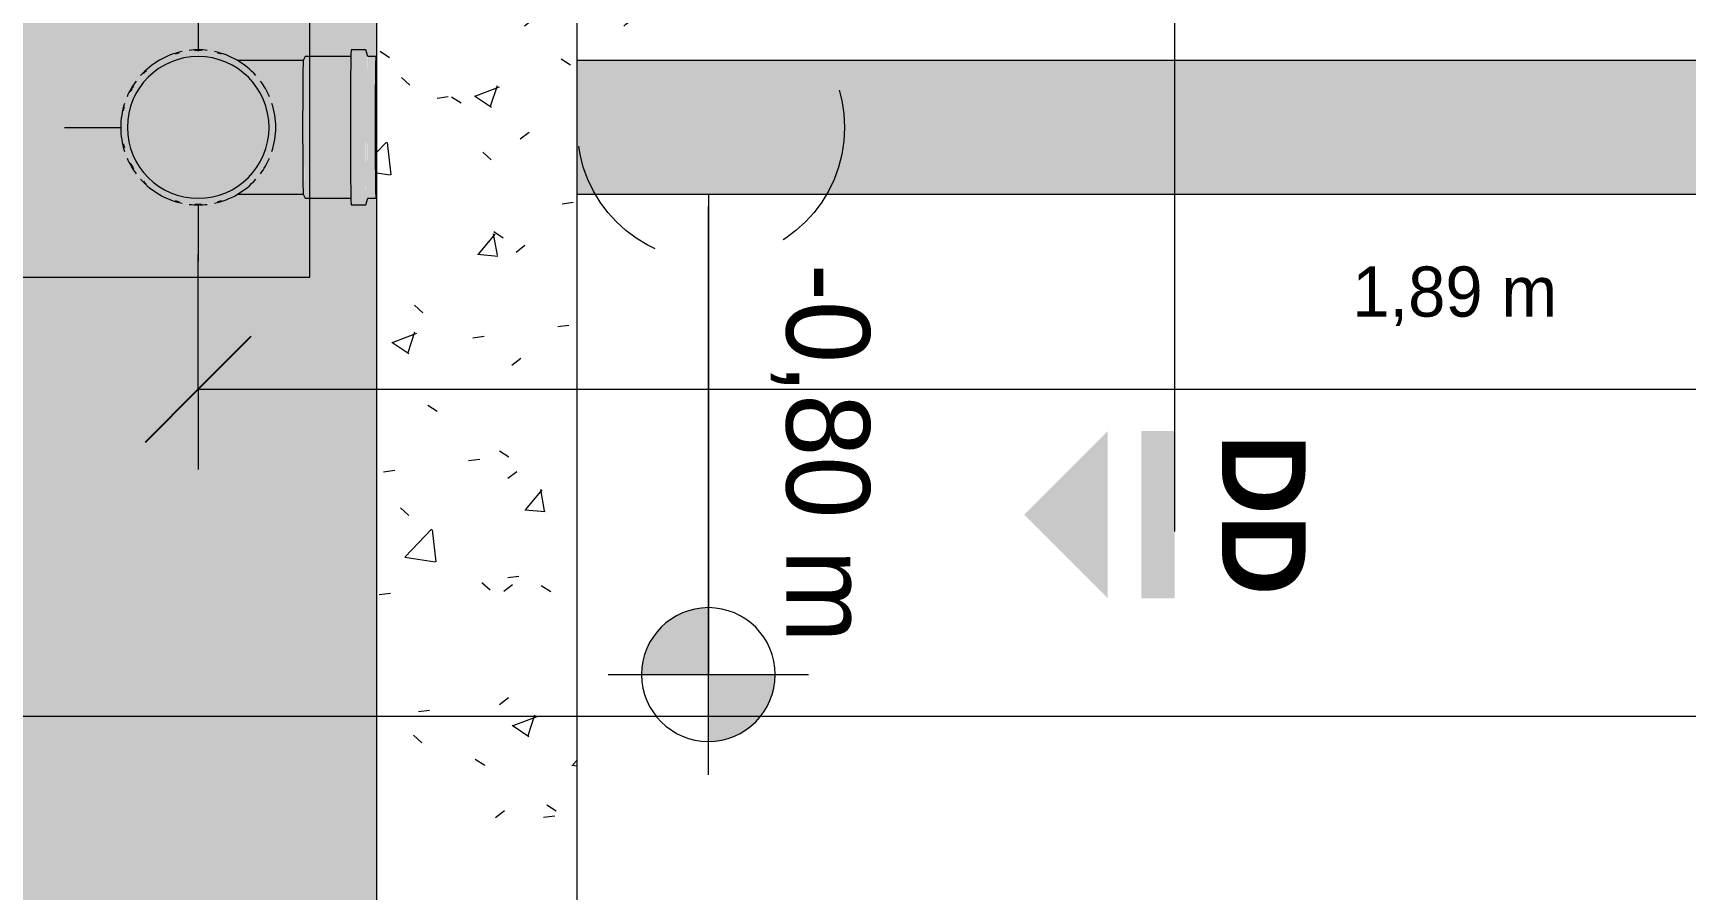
# Model space of a CAD drawing. Header units: metres. Extents: x 1.1 to 88.1, y -3.7 to 23.8.
# Drawn here: x 23.866 to 25.103, y 18.938 to 19.579 of the extents above; entities that cross this region are included whole.
import ezdxf

# ---------------------------------------------------------------- set-up
doc = ezdxf.new("R2010")
doc.units = ezdxf.units.M
doc.linetypes.add('Projeção', pattern=[0.003969, 0.002381, -0.001587])
doc.layers.add('1095_ARQ_BASE_dwg', color=7, linetype='Continuous', lineweight=5, true_color=0x767676)
doc.layers.add('A-FLOR', color=7, linetype='Continuous', lineweight=9, true_color=0x007f00)
for name, color, linetype, lineweight in [('A-ANNO-DIMS', 7, 'Continuous', 5), ('A-ANNO-DIMS-25', 7, 'Continuous', 5), ('A-DETL', 7, 'Continuous', 5), ('A-DETL-GENF', 7, 'Continuous', 5), ('A-FLOR-OVHD', 7, 'Projeção', 5), ('G-ANNO-DIMS', 7, 'Continuous', 5), ('G-ANNO-SYMB', 7, 'Continuous', 5), ('G-ANNO-TEXT', 7, 'Continuous', 5), ('KIRYA - PISO', 7, 'Continuous', 5), ('M-PIPE-PATT', 7, 'Continuous', 5), ('P-PIPE', 7, 'Continuous', 5), ('P-PIPE-CNTR', 7, 'Continuous', 5)]:
    doc.layers.add(name, color=color, linetype=linetype, lineweight=lineweight)
doc.styles.add('Century Gothic_3', font='GOTHIC.TTF', dxfattribs={"height": 0.0375})
doc.styles.add('Century Gothic_4', font='GOTHIC.TTF', dxfattribs={"height": 0.0625})
doc.styles.add('Century Gothic_B_2', font='GOTHICB.TTF', dxfattribs={"height": 0.0625})
doc.dimstyles.new('Setores_1_5', dxfattribs={"dimscale": 0.3048, "dimtxt": 0.039156, "dimasz": 0.260417, "dimexe": 0.19685, "dimexo": 0.123031, "dimgap": 0.143537, "dimtad": 1, "dimrnd": 0.01, "dimzin": 0, "dimdsep": 46, "dimtxsty": 'Century Gothic_3', "dimblk1": 'OBLIQUE', "dimblk2": 'OBLIQUE', "dimsah": 1, "dimcen": 0.09, "dimazin": 0, "dimtfac": 1, "dimtdec": 4, "dimtix": 1, "dimtmove": 0, "dimatfit": 3, "dimfxl": 1, "dimtvp": 1, "dimtolj": 1, "dimtzin": 0, "dimarcsym": 2})

# ---------------------------------------------------------------- blocks, each defined once
blk = doc.blocks.new('1095_ARQ_BASE_dwg-4006143-TÉRREO')
at = {"layer": 'KIRYA - PISO', "color": 253, "true_color": 0xaaaaaa}
for radius, end in [(6, 72.10018), (5, 78.1411), (4, 88.109)]:
    blk.add_arc((16.8653, 13.8485), radius, 360, end, dxfattribs=at)
blk = doc.blocks.new('Luva Simples para Conexão - Serie Normal - Esgoto - MEP - Tigre - Standard-V13-TÉRREO')
at = {"layer": 'P-PIPE', "true_color": 0xf5ebeb}
blk.add_hatch(color=7, dxfattribs=at).paths.add_polyline_path([(16.3155, 19.5601), (16.3152, 19.5602), (16.3137, 19.5603)])
at = {"layer": 'P-PIPE'}
for radius, start, end in [(0.0574, 87.4599, 92.5365), (0.0574, 104.4776, 107.5868), (0.0574, 72.4236, 75.5176), (0.0574, 132.4201, 135.5192), (0.0575, 147.4611, 152.5377), (0.0575, 164.5962, 167.5834), (0.0574, 192.4166, 195.5208), (0.0574, 207.4623, 212.5389), (0.0575, 224.4808, 227.5799), (0.0574, 252.4132, 255.5224), (0.0574, 284.4824, 287.5764), (0.0575, 267.4635, 272.5401)]:
    blk.add_arc((16.3045, 19.5086), radius, start, end, dxfattribs=at)
blk = doc.blocks.new('Corte - Padrão-73413-TÉRREO')
at = {"layer": 'G-ANNO-SYMB'}
for points in [[(0.0005, 0.0045), (0.003, 0.002), (-0.002, 0.002)], [(-0.002, 0.001), (0.003, 0.001), (0.003, 0), (-0.002, 0)]]:
    blk.add_hatch(color=256, dxfattribs=at).paths.add_polyline_path(points)
blk = doc.blocks.new('DIMBLOCK19-TÉRREO')
at = {"layer": 'A-ANNO-DIMS-25'}
for p, q in [((23.9899, 19.3128), (23.9899, 19.4136)), ((25.8821, 19.3128), (25.8821, 19.4136)), ((23.9899, 19.3128), (25.8821, 19.3128)), ((23.9899, 19.3128), (23.9899, 19.2528)), ((25.8821, 19.3128), (25.8821, 19.2528))]:
    blk.add_line(p, q, dxfattribs=at)
at = {"layer": 'A-ANNO-DIMS-25', "lineweight": 25}
for p, q in [((23.9899, 19.3128), (24.0295, 19.3525)), ((25.8821, 19.3128), (25.9217, 19.3525)), ((23.9899, 19.3128), (23.9502, 19.2731)), ((25.8821, 19.3128), (25.8424, 19.2731))]:
    blk.add_line(p, q, dxfattribs=at)
at = {"layer": 'A-ANNO-DIMS-25', "color": 0, "insert": (24.8533, 19.4046), "char_height": 0.0375, "width": 0.198392, "attachment_point": 1, "line_spacing_factor": 0.984502, "style": 'Century Gothic_3'}
blk.add_mtext('1,89 m', dxfattribs=at)
blk = doc.blocks.new('_Oblique')
at = {"color": 0, "linetype": 'ByBlock', "lineweight": -2}
blk.add_line((-0.5, -0.5), (0.5, 0.5), dxfattribs=at)
blk = doc.blocks.new('Elevações de ponto - Padrão-77235-TÉRREO')
at = {"layer": 'G-ANNO-DIMS', "true_color": 0xff0000}
h = blk.add_hatch(color=1, dxfattribs=at)
edge = h.paths.add_edge_path()
edge.add_line((0, 0), (-0.002, 0))
edge.add_arc((0, 0), 0.002, 90, 180, ccw=False)
edge.add_line((0, 0.002), (0, 0))
h = blk.add_hatch(color=1, dxfattribs=at)
edge = h.paths.add_edge_path()
edge.add_line((0, 0), (0.002, 0))
edge.add_arc((0, 0), 0.002, 270, 360, ccw=False)
edge.add_line((0, -0.002), (0, 0))
at = {"layer": 'G-ANNO-DIMS'}
for p, q in [((0, -0.003), (0, 0.003)), ((-0.003, 0), (0.014, 0))]:
    blk.add_line(p, q, dxfattribs=at)
blk.add_circle((0, 0), 0.002, dxfattribs=at)

msp = doc.modelspace()

# ---------------------------------------------------------------- hatches: boundary and pattern name
at = {"layer": 'A-DETL-GENF', "true_color": 0xc0c0c0}
h = msp.add_hatch(dxfattribs=at)
h.set_pattern_fill('FP_4', color=9, style=0, pattern_type=2)
h.set_pattern_definition([(50, (10.94236, 38.807), (0.1821895, -0.01593795), [0.01905, -0.20955]), (355, (10.94236, 38.807), (-0.0352423, 0.1910586), [0.01524, -0.16764]), (100.451, (10.95736, 38.806), (0.146942, 0.1751196), [0.01619, -0.17809]), (46.184, (10.94236, 38.858), (0.2710768, -0.0420454), [0.02857, -0.31432]), (96.636, (10.96536, 38.855), (0.237407, 0.2474328), [0.02429, -0.26714]), (351.184, (10.94236, 38.858), (0.237406, 0.247428), [0.02286, -0.25146]), (21, (10.96836, 38.845), (0.1516197, -0.1022669), [0.01905, -0.20955]), (326, (10.96836, 38.845), (0.0618035, 0.1841894), [0.01524, -0.16764]), (71.451, (10.98036, 38.837), (0.213418, 0.0819242), [0.01619, -0.17809]), (37.5, (10.942356, 38.807), (0.00308637, 0.08455105), [0.00838, -0.15723, 0.00838, -0.1618, -0.16827]), (37.5, (10.942356, 38.807), (0.00308637, 0.08455105), [-0.33579, 0.00838, -0.15989]), (7.5, (10.94236, 38.807), (0.06681573, 0.10017824), [0.00838, -0.08865, 0.00838, -0.15342, -0.06413]), (7.5, (10.94236, 38.807), (0.06681573, 0.10017824), [-0.25883, 0.00838, -0.05575]), (327.5, (10.886356, 38.807), (0.13558658, -0.0057276), [0.00838, -0.05512, 0.00838, -0.18974, -0.26289]), (327.5, (10.886356, 38.807), (0.13558658, -0.0057276), [-0.26162, 0.00838, -0.25451]), (317.5, (10.86036, 38.807), (0.14812526, 0.0254287), [0.00838, -0.07417, 0.00838, -0.12319, -0.18669]), (317.5, (10.86036, 38.807), (0.14812526, 0.0254287), [-0.21412, 0.00838, -0.17831])])
h.paths.add_polyline_path([(22.9733, 17.9967), (24.2733, 17.9967), (24.2733, 20.2967), (22.9733, 20.2967), (22.9733, 18.351)])
h.paths.add_polyline_path([(23.1233, 18.1467), (23.1233, 20.1467), (24.1233, 20.1467), (24.1233, 18.1467), (23.3567, 18.1467)])
h.paths.add_polyline_path([(24.1783, 20.2249), (24.1701, 20.226), (24.1624, 20.2291), (24.1558, 20.2342), (24.1507, 20.2408), (24.1476, 20.2484), (24.1465, 20.2568), (24.1476, 20.2649), (24.1514, 20.2735), (24.1558, 20.2792), (24.1624, 20.2842), (24.1701, 20.2874), (24.1783, 20.2885), (24.1865, 20.2874), (24.1942, 20.2842), (24.2008, 20.2792), (24.2058, 20.2726), (24.209, 20.2649), (24.2101, 20.2567), (24.209, 20.2484), (24.2058, 20.2408), (24.2008, 20.2342), (24.1942, 20.2291), (24.1865, 20.226), (24.1832, 20.2255)])
at = {"layer": 'A-FLOR', "true_color": 0x464646}
h = msp.add_hatch(color=49, dxfattribs=at)
h.paths.add_polyline_path([(23.1233, 18.1467), (23.5483, 18.1467), (23.5483, 18.157), (23.5448, 18.1572), (23.5448, 18.1642), (23.5386, 18.1656), (23.5383, 18.1817), (23.5448, 18.1821), (23.5451, 18.2285), (23.5483, 18.2301), (23.5483, 18.3066), (23.5469, 18.3088), (23.5413, 18.3234), (23.5384, 18.3388), (23.5386, 18.3559), (23.5418, 18.3713), (23.5477, 18.3859), (23.5561, 18.399), (23.566, 18.4098), (23.5796, 18.4198), (23.5932, 18.4264), (23.608, 18.4305), (23.6241, 18.4318), (23.6402, 18.4301), (23.6545, 18.4259), (23.6692, 18.4183), (23.6809, 18.4094), (23.6914, 18.3979), (23.6996, 18.3846), (23.7053, 18.3699), (23.7081, 18.3545), (23.7079, 18.3375), (23.7048, 18.3221), (23.6988, 18.3074), (23.6983, 18.3066), (23.6985, 18.2298), (23.7014, 18.2285), (23.7016, 18.2044), (23.7018, 18.182), (23.7083, 18.1817), (23.7079, 18.1656), (23.7018, 18.164), (23.7018, 18.1572), (23.6983, 18.1568), (23.6983, 18.1467), (24.1233, 18.1467), (24.123, 19.4586), (24.1229, 19.4586), (24.1226, 19.4556), (24.1168, 19.4563), (24.1151, 19.4514), (24.1043, 19.4506), (24.104, 19.4556), (24.0733, 19.4563), (24.0733, 19.3967), (23.1733, 19.3967), (23.1733, 20.1467), (23.1233, 20.1467), (23.1233, 18.351)])
h.paths.add_polyline_path([(23.6996, 18.3299), (23.7, 18.3314), (23.6997, 18.3308)])
h.paths.add_polyline_path([(23.7008, 18.3542), (23.7, 18.362), (23.6997, 18.3619), (23.7007, 18.3545)])
h.paths.add_polyline_path([(23.5497, 18.3725), (23.5526, 18.3797), (23.5507, 18.3759)])
h.paths.add_polyline_path([(23.6968, 18.3725), (23.6955, 18.3767), (23.694, 18.3794), (23.6958, 18.375)])
h.paths.add_polyline_path([(23.6891, 18.3888), (23.6882, 18.3903), (23.6885, 18.3895)])
h.paths.add_polyline_path([(23.6727, 18.4068), (23.6663, 18.4119), (23.6667, 18.4114), (23.6692, 18.4095)])
h.paths.add_polyline_path([(23.5895, 18.4169), (23.5974, 18.4202), (23.5926, 18.4186), (23.5902, 18.4173)])
h.paths.add_polyline_path([(23.657, 18.4169), (23.6524, 18.4192), (23.6517, 18.4191), (23.656, 18.4174)])
h.paths.add_polyline_path([(23.64, 18.423), (23.6374, 18.4235), (23.6389, 18.4231)])
h.paths.add_polyline_path([(23.3213, 19.112), (23.2992, 19.1149), (23.2787, 19.1234), (23.2605, 19.1377), (23.2475, 19.1546), (23.2389, 19.1752), (23.236, 19.1973), (23.2389, 19.2193), (23.2475, 19.2399), (23.261, 19.2575), (23.2787, 19.2711), (23.2992, 19.2796), (23.3213, 19.2825), (23.3437, 19.2795), (23.3639, 19.2711), (23.3821, 19.2569), (23.3951, 19.2399), (23.4036, 19.2193), (23.4065, 19.1973), (23.4034, 19.1747), (23.3951, 19.1546), (23.3816, 19.137), (23.3629, 19.123), (23.3433, 19.1149), (23.3246, 19.1124)])
h.paths.add_polyline_path([(24.123, 19.5586), (24.1233, 19.5586), (24.1233, 19.9092), (24.0733, 19.9092), (24.0733, 19.5608), (24.1041, 19.5616), (24.1043, 19.5666), (24.1154, 19.5657), (24.1168, 19.5608), (24.1228, 19.5616), (24.123, 19.5586)])
h.paths.add_polyline_path([(24.0733, 19.9842), (24.1233, 19.9842), (24.1233, 20.1467), (24.0733, 20.1467)])
h = msp.add_hatch(color=49, dxfattribs=at)
h.paths.add_polyline_path([(23.1733, 19.3967), (24.0733, 19.3967), (24.0733, 19.4563), (24.0697, 19.4566), (24.0683, 19.4586), (24.0189, 19.4583), (23.9999, 19.4514), (23.9798, 19.4514), (23.9603, 19.4588), (23.9452, 19.4716), (23.9353, 19.4889), (23.9319, 19.5086), (23.9354, 19.5284), (23.9458, 19.5462), (23.9611, 19.5589), (23.9798, 19.5657), (24.0002, 19.5656), (24.0191, 19.5586), (24.0685, 19.5586), (24.0701, 19.5608), (24.0733, 19.5608), (24.0733, 20.1467), (23.6763, 20.1467), (23.6755, 20.1407), (23.6804, 20.1392), (23.6813, 20.1282), (23.6763, 20.1282), (23.6755, 20.0939), (23.6733, 20.0924), (23.6735, 20.0428), (23.6804, 20.0237), (23.6804, 20.0037), (23.673, 19.9842), (23.6602, 19.9691), (23.6429, 19.9592), (23.6233, 19.9558), (23.6034, 19.9593), (23.5856, 19.9698), (23.573, 19.9851), (23.5662, 20.0037), (23.5663, 20.0241), (23.5733, 20.0431), (23.5733, 20.0924), (23.5711, 20.0939), (23.5703, 20.1282), (23.5653, 20.1282), (23.5662, 20.1392), (23.5711, 20.1407), (23.5703, 20.1467), (23.1733, 20.1467), (23.1733, 19.5238)])
h.paths.add_polyline_path([(23.9991, 19.4564), (23.9991, 19.4564), (23.9999, 19.4568), (23.9985, 19.4564)])
h.paths.add_polyline_path([(23.9834, 19.4564), (23.9798, 19.4567), (23.9812, 19.4564), (23.9817, 19.4564)])
h.paths.add_polyline_path([(23.9505, 19.4734), (23.949, 19.4749), (23.9493, 19.4745)])
h.paths.add_polyline_path([(23.9414, 19.4881), (23.9399, 19.4915), (23.9404, 19.4898), (23.941, 19.4887)])
h.paths.add_polyline_path([(23.9398, 19.5251), (23.9404, 19.5273), (23.94, 19.5264), (23.9399, 19.5256)])
h.paths.add_polyline_path([(23.9479, 19.5403), (23.9505, 19.5437), (23.9492, 19.5426), (23.9486, 19.5415)])
h.paths.add_polyline_path([(23.9791, 19.5602), (23.9812, 19.5608), (23.9806, 19.5608), (23.9798, 19.5604)])
h.paths.add_polyline_path([(24.0006, 19.5602), (23.9985, 19.5608), (23.9972, 19.5606), (23.9999, 19.5603)])
h.paths.add_polyline_path([(23.6068, 19.9637), (23.6046, 19.9643), (23.6054, 19.9639), (23.6063, 19.9638)])
h.paths.add_polyline_path([(23.6398, 19.9637), (23.642, 19.9643), (23.6424, 19.9648), (23.64, 19.9638)])
h.paths.add_polyline_path([(23.5916, 19.9718), (23.5882, 19.9744), (23.5893, 19.9731)])
h.paths.add_polyline_path([(23.655, 19.9718), (23.6574, 19.9732), (23.6573, 19.9736), (23.6561, 19.9727)])
h.paths.add_polyline_path([(23.5716, 20.003), (23.5711, 20.0051), (23.5711, 20.0046), (23.5714, 20.0037)])
h.paths.add_polyline_path([(23.6749, 20.003), (23.6755, 20.0051), (23.6754, 20.0064), (23.675, 20.0037)])
h.paths.add_polyline_path([(23.5711, 20.0203), (23.5714, 20.0239), (23.5711, 20.0224)])
h.paths.add_polyline_path([(23.6755, 20.0203), (23.6755, 20.023), (23.675, 20.0239), (23.6755, 20.0203)])
at = {"layer": 'M-PIPE-PATT', "true_color": 0x713800}
msp.add_hatch(color=36, dxfattribs=at).paths.add_polyline_path([(23.9899, 19.4586), (24.0028, 19.4603), (24.0149, 19.4653), (24.0252, 19.4732), (24.0332, 19.4836), (24.0382, 19.4956), (24.0399, 19.5086), (24.0382, 19.5215), (24.0332, 19.5336), (24.0252, 19.5439), (24.0149, 19.5519), (24.0028, 19.5569), (23.9899, 19.5586), (23.9769, 19.5569), (23.9649, 19.5519), (23.9545, 19.5439), (23.9466, 19.5336), (23.9416, 19.5215), (23.9399, 19.5086), (23.9416, 19.4956), (23.9466, 19.4836), (23.9545, 19.4732), (23.9649, 19.4653), (23.9769, 19.4603)])
at = {"layer": 'P-PIPE', "true_color": 0xe06060}
for points in [[(24.0479, 19.5086), (24.0444, 19.5284), (24.0341, 19.546), (24.0189, 19.5588), (23.9999, 19.5657), (23.9798, 19.5657), (23.9606, 19.5586), (23.9454, 19.5458), (23.9354, 19.5284), (23.9319, 19.5086), (23.9369, 19.5086), (23.9387, 19.5223), (23.9399, 19.5256), (23.9401, 19.5267), (23.9416, 19.5294), (23.944, 19.5351), (23.9477, 19.54), (23.9493, 19.5426), (23.9508, 19.5439), (23.9524, 19.546), (23.9634, 19.5545), (23.9769, 19.5599), (23.9789, 19.5601), (23.9807, 19.5608), (23.9837, 19.5608), (23.9899, 19.5616), (23.996, 19.5608), (23.9991, 19.5608), (24.0008, 19.5601), (24.0036, 19.5598), (24.0164, 19.5545), (24.0273, 19.546), (24.029, 19.5438), (24.0305, 19.5426), (24.0332, 19.5384), (24.0358, 19.5351), (24.0382, 19.5293), (24.0397, 19.5267), (24.0404, 19.5238), (24.0411, 19.5223), (24.0429, 19.5086)], [(24.1037, 19.5086), (24.1147, 19.5086), (24.1151, 19.5622), (24.1152, 19.5657), (24.1043, 19.5666), (24.1041, 19.5622), (24.1039, 19.5496), (24.1037, 19.5185)], [(24.1162, 19.5086), (24.1165, 19.5554), (24.1164, 19.5622), (24.1152, 19.5657), (24.1149, 19.5458), (24.1147, 19.5086)], [(24.068, 19.5086), (24.0694, 19.5086), (24.0698, 19.5581), (24.0697, 19.5605), (24.0685, 19.5581), (24.0683, 19.5519), (24.068, 19.518)], [(24.0695, 19.5086), (24.1037, 19.5086), (24.104, 19.5616), (24.0699, 19.5608), (24.0695, 19.5426), (24.0694, 19.5086)], [(24.1196, 19.5086), (24.1222, 19.5086), (24.1225, 19.5545), (24.1228, 19.5616), (24.1167, 19.5608), (24.1163, 19.5426), (24.1162, 19.5086)], [(24.1228, 19.4556), (24.1228, 19.4586), (24.1225, 19.4654), (24.1223, 19.4964), (24.1224, 19.546), (24.1228, 19.5586), (24.1229, 19.5586), (24.1226, 19.5598), (24.1223, 19.5351), (24.1223, 19.4821), (24.1226, 19.4574)], [(23.9798, 19.4514), (23.9999, 19.4514), (24.0191, 19.4586), (24.0343, 19.4713), (24.0444, 19.4887), (24.0479, 19.5086), (24.0429, 19.5086), (24.0411, 19.4948), (24.0399, 19.4916), (24.0397, 19.4904), (24.0381, 19.4878), (24.0358, 19.4821), (24.032, 19.4772), (24.0305, 19.4745), (24.029, 19.4732), (24.0273, 19.4711), (24.0163, 19.4627), (24.0028, 19.4573), (24.0008, 19.457), (23.9991, 19.4564), (23.996, 19.4564), (23.9899, 19.4556), (23.9837, 19.4564), (23.9807, 19.4564), (23.9789, 19.457), (23.9761, 19.4574), (23.9634, 19.4627), (23.9524, 19.4711), (23.9507, 19.4733), (23.949, 19.4749), (23.9466, 19.4787), (23.944, 19.4821), (23.9416, 19.4878), (23.9401, 19.4904), (23.9397, 19.4923), (23.9386, 19.4956), (23.9369, 19.5086), (23.9319, 19.5086), (23.9354, 19.4887), (23.9457, 19.4711), (23.9609, 19.4583), (23.9761, 19.4528)], [(24.0699, 19.4564), (24.0695, 19.4749), (24.0694, 19.5086), (24.068, 19.5086), (24.0683, 19.4627), (24.0685, 19.4586), (24.0697, 19.4566)], [(24.1041, 19.4556), (24.1038, 19.4749), (24.1037, 19.5086), (24.0694, 19.5086), (24.0698, 19.4595), (24.0699, 19.4564), (24.104, 19.4556)], [(24.1043, 19.4506), (24.1152, 19.4514), (24.1148, 19.4749), (24.1147, 19.5086), (24.1037, 19.5086), (24.104, 19.4583), (24.1042, 19.4525)], [(24.1152, 19.4514), (24.1154, 19.4514), (24.1167, 19.4564), (24.1163, 19.4749), (24.1162, 19.5086), (24.1147, 19.5086), (24.1151, 19.4549)], [(24.1228, 19.4556), (24.1225, 19.4627), (24.1222, 19.4948), (24.1222, 19.5086), (24.1162, 19.5086), (24.1165, 19.4617), (24.1167, 19.4564), (24.1196, 19.456)]]:
    msp.add_hatch(color=13, dxfattribs=at).paths.add_polyline_path(points)
h = msp.add_hatch(color=13, dxfattribs=at)
h.paths.add_polyline_path([(23.9899, 19.4556), (24.0036, 19.4574), (24.0164, 19.4627), (24.0273, 19.4711), (24.0358, 19.4821), (24.0411, 19.4948), (24.0429, 19.5086), (24.0411, 19.5223), (24.0358, 19.5351), (24.0273, 19.546), (24.0164, 19.5545), (24.0036, 19.5598), (23.9899, 19.5616), (23.9761, 19.5598), (23.9634, 19.5545), (23.9524, 19.546), (23.944, 19.5351), (23.9387, 19.5223), (23.9369, 19.5086), (23.9387, 19.4948), (23.944, 19.4821), (23.9524, 19.4711), (23.9634, 19.4627), (23.9769, 19.4573), (23.9785, 19.4571)])
h.paths.add_polyline_path([(23.9899, 19.4586), (23.9769, 19.4603), (23.9649, 19.4653), (23.9545, 19.4732), (23.9466, 19.4836), (23.9416, 19.4956), (23.9399, 19.5086), (23.9416, 19.5215), (23.9466, 19.5336), (23.9545, 19.5439), (23.9649, 19.5519), (23.9769, 19.5569), (23.9899, 19.5586), (24.0028, 19.5569), (24.0149, 19.5519), (24.0252, 19.5439), (24.0332, 19.5336), (24.0382, 19.5215), (24.0399, 19.5086), (24.0382, 19.4956), (24.0332, 19.4836), (24.0252, 19.4732), (24.0149, 19.4653), (24.0028, 19.4603), (23.9925, 19.4589)])
h = msp.add_hatch(color=13, dxfattribs=at)
h.paths.add_polyline_path([(24.0479, 19.5086), (24.068, 19.5086), (24.0683, 19.5545), (24.0684, 19.5586), (24.0191, 19.5586), (24.0343, 19.5458), (24.0444, 19.5284), (24.0475, 19.5105)])
h.paths.add_polyline_path([(24.04, 19.5249), (24.0393, 19.5273), (24.0389, 19.5274), (24.0399, 19.5252)])
h.paths.add_polyline_path([(24.032, 19.54), (24.0305, 19.5426), (24.0295, 19.5432), (24.0315, 19.5406)])
at = {"layer": 'P-PIPE', "true_color": 0x713800}
h = msp.add_hatch(color=36, dxfattribs=at)
h.paths.add_polyline_path([(24.1223, 19.5086), (24.1233, 19.5086), (24.1233, 19.5586), (24.1227, 19.5585), (24.1225, 19.5516), (24.1223, 19.5211), (24.1223, 19.5086)])
h.paths.add_polyline_path([(24.3739, 19.5086), (25.8158, 19.5088), (25.816, 19.5546), (25.816, 19.5586), (24.2733, 19.5586), (24.2733, 19.5086)])
at = {"layer": 'P-PIPE', "true_color": 0xe06060}
h = msp.add_hatch(color=13, dxfattribs=at)
h.paths.add_polyline_path([(24.0191, 19.4586), (24.0685, 19.4586), (24.0683, 19.4653), (24.068, 19.4956), (24.068, 19.5086), (24.0479, 19.5086), (24.0443, 19.4886), (24.034, 19.4711), (24.0195, 19.4589)])
h.paths.add_polyline_path([(24.029, 19.4733), (24.0307, 19.4749), (24.0308, 19.4756), (24.0295, 19.4739)])
h.paths.add_polyline_path([(24.0381, 19.4878), (24.0397, 19.4908), (24.0397, 19.4915), (24.0382, 19.4878)])
at = {"layer": 'P-PIPE', "true_color": 0x713800}
h = msp.add_hatch(color=36, dxfattribs=at)
h.paths.add_polyline_path([(24.2733, 19.4586), (25.8161, 19.4586), (25.8158, 19.4822), (25.8158, 19.5086), (24.2733, 19.5086), (24.2733, 19.4601)])
h.paths.add_polyline_path([(24.1233, 19.4586), (24.1233, 19.5086), (24.1223, 19.5086), (24.1226, 19.4627), (24.1229, 19.4586)])

# ---------------------------------------------------------------- linework, layer by layer
at = {"layer": 'A-DETL'}
for p, q in [((24.2733, 17.9967), (24.2733, 20.2967)), ((24.1233, 20.1467), (24.1233, 18.1467))]:
    msp.add_line(p, q, dxfattribs=at)
at = {"layer": 'A-FLOR', "color": 9, "true_color": 0xaad4aa}
for p, q in [((24.0733, 19.3967), (24.0733, 20.1467)), ((23.1733, 19.3967), (24.0733, 19.3967))]:
    msp.add_line(p, q, dxfattribs=at)
at = {"layer": 'A-FLOR-OVHD'}
for p, q in [((24.2733, 17.9967), (24.2733, 20.2967)), ((24.1233, 20.1467), (24.1233, 18.1467))]:
    msp.add_line(p, q, dxfattribs=at)
msp.add_circle((24.3735, 19.5086), 0.1, dxfattribs=at)
at = {"layer": 'G-ANNO-DIMS'}
msp.add_line((24.3716, 19.4586), (24.3716, 19.0995), dxfattribs=at)
at = {"layer": 'G-ANNO-SYMB'}
for p, q in [((24.7204, 22.3436), (24.7204, 19.2065)), ((22.4876, 19.0683), (26.7733, 19.0683))]:
    msp.add_line(p, q, dxfattribs=at)
at = {"layer": 'P-PIPE'}
for p, q in [((24.1153, 19.5666), (24.1043, 19.5666)), ((24.1168, 19.5615), (24.1153, 19.5665)), ((24.0685, 19.5586), (24.0191, 19.5586)), ((24.0699, 19.5615), (24.0685, 19.5586)), ((24.1041, 19.5616), (24.07, 19.5616)), ((24.1228, 19.5616), (24.1168, 19.5616)), ((24.1233, 19.5586), (24.1226, 19.5586)), ((25.8161, 19.5586), (24.2733, 19.5586)), ((24.0191, 19.4586), (24.0685, 19.4586)), ((24.0685, 19.4586), (24.0699, 19.4556)), ((24.07, 19.4556), (24.1041, 19.4556)), ((24.1153, 19.4506), (24.1168, 19.4556)), ((24.1168, 19.4556), (24.1228, 19.4556)), ((24.1226, 19.4586), (24.1233, 19.4586)), ((24.2733, 19.4586), (25.8161, 19.4586)), ((24.1043, 19.4506), (24.1153, 19.4506))]:
    msp.add_line(p, q, dxfattribs=at)
for radius, start, end in [(0.058, 101.9739, 138.0215), (0.058, 83.3066, 96.6839), (0.058, 41.9716, 78.0192), (0.053, 0, 180), (0.058, 143.3097, 156.6871), (0.058, 23.3034, 36.6807), (0.058, 161.9762, 180), (0.058, 0, 18.0161), (0.058, 180, 198.0238), (0.053, 180, 0), (0.058, 341.9839, 0), (0.058, 203.3129, 216.6903), (0.058, 323.3193, 336.6966), (0.058, 221.9785, 258.0261), (0.058, 281.9808, 318.0284), (0.058, 263.3161, 276.6934)]:
    msp.add_arc((23.9899, 19.5086), radius, start, end, dxfattribs=at)
for centre, major_axis, start_param, end_param in [((24.1043, 19.5086), (0, 0.058), 0, 1.570796), ((24.0685, 19.5086), (0, 0.05), 0, 1.570796), ((24.1228, 19.5086), (0, 0.053), 5.962302, 7.853982), ((24.1228, 19.5086), (0, 0.05), 0, 0.523599), ((24.0685, 19.5086), (0, 0.05), 1.570796, 3.141593), ((24.1043, 19.5086), (0, 0.058), 1.570796, 3.141593), ((24.1228, 19.5086), (0, 0.053), 1.570796, 3.462391), ((24.1228, 19.5086), (0, 0.05), 2.618039, 2.879793), ((24.1228, 19.5086), (0, 0.05), 2.879925, 3.141593)]:
    msp.add_ellipse(centre, major_axis=major_axis, ratio=0.01, start_param=start_param, end_param=end_param, dxfattribs=at)
at = {"layer": 'P-PIPE-CNTR'}
for p, q in [((23.9899, 19.6086), (23.9899, 19.5657)), ((23.8899, 19.5086), (23.9319, 19.5086)), ((23.9899, 19.4514), (23.9899, 19.4086))]:
    msp.add_line(p, q, dxfattribs=at)

# ---------------------------------------------------------------- block references
at = {"layer": '1095_ARQ_BASE_dwg', "color": 253, "true_color": 0xaaaaaa, "rotation": 270.0000000000001}
msp.add_blockref('1095_ARQ_BASE_dwg-4006143-TÉRREO', (10.9426, 38.8073), dxfattribs=at)
at = {"layer": 'G-ANNO-DIMS', "color": 1, "true_color": 0xff0000, "extrusion": (0, 0, -1), "xscale": 24.99999999999999, "yscale": 24.99999999999999, "zscale": 24.99999999999999, "rotation": 89.9999999999999}
msp.add_blockref('Elevações de ponto - Padrão-77235-TÉRREO', (-24.3716, 19.0995), dxfattribs=at)
at = {"layer": 'G-ANNO-SYMB', "xscale": 24.99999999999999, "yscale": 24.99999999999999, "zscale": 24.99999999999999, "rotation": 89.99999999999928}
msp.add_blockref('Corte - Padrão-73413-TÉRREO', (24.7204, 19.2065), dxfattribs=at)
at = {"layer": 'P-PIPE'}
msp.add_blockref('Luva Simples para Conexão - Serie Normal - Esgoto - MEP - Tigre - Standard-V13-TÉRREO', (7.6854, 0), dxfattribs=at)

# ---------------------------------------------------------------- texts
at = {"layer": 'G-ANNO-DIMS', "insert": (24.4924, 19.4067), "char_height": 0.0625, "width": 0.3563, "attachment_point": 1, "rotation": 270, "line_spacing_factor": 0.984502, "style": 'Century Gothic_4'}
msp.add_mtext('-0,80 m', dxfattribs=at)

# ---------------------------------------------------------------- next in the draw order: texts
at = {"layer": 'G-ANNO-TEXT', "color": 5, "true_color": 0x0000ff, "insert": (24.8184, 19.2793), "char_height": 0.0625, "width": 0.148312, "attachment_point": 1, "rotation": 270, "style": 'Century Gothic_B_2', "bg_fill": 3, "box_fill_scale": 1.25, "bg_fill_color": 256, "bg_fill_true_color": 13158600, "bg_fill_transparency": 0}
msp.add_mtext('DD', dxfattribs=at)

# ---------------------------------------------------------------- next in the draw order: dimensions: what is measured, and where the dimension line sits
at = {"layer": 'A-ANNO-DIMS'}
dim = msp.add_linear_dim(base=(25.8821, 19.3128), p1=(23.9899, 19.4511), p2=(25.8821, 19.4511), angle=0, dimstyle='Setores_1_5', override={"dimpost": '<>', "dimfxl": 1.892194}, dxfattribs=at)
dim.commit()
dim.dimension.update_dxf_attribs({"geometry": 'DIMBLOCK19-TÉRREO', "text_midpoint": (24.936, 19.3762)})

doc.saveas('drawing.dxf')
